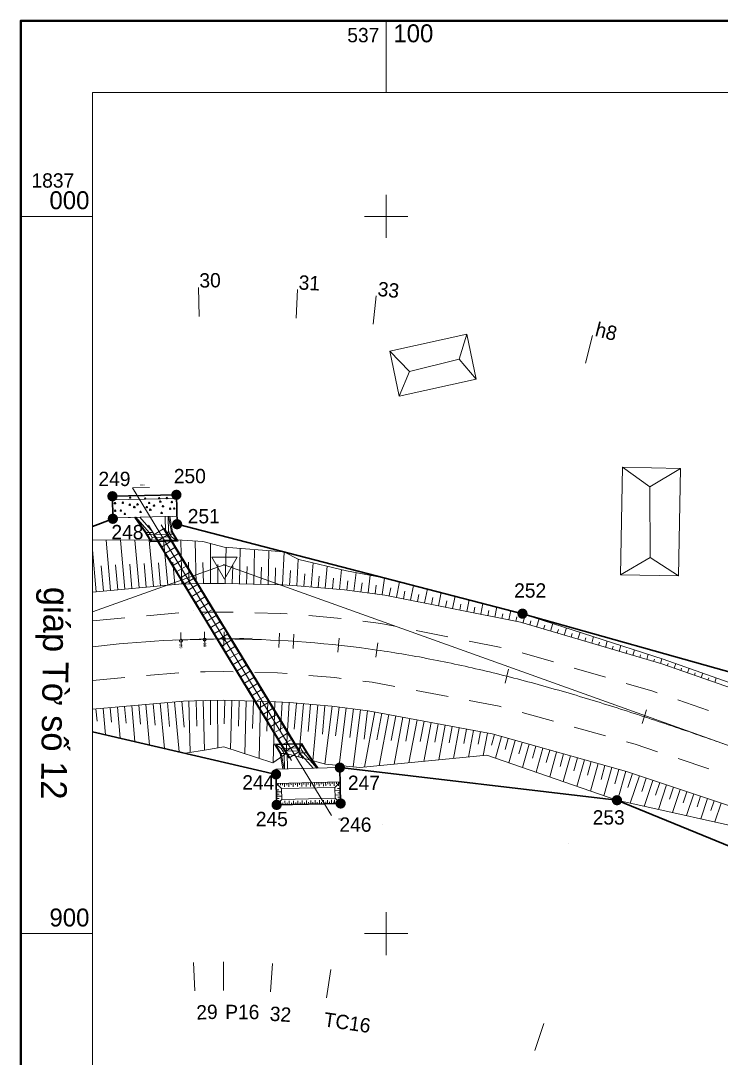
# Model space of a CAD drawing. Header units: metres. Extents: x 537049 to 537446, y 1836751 to 1837027.
# Drawn here: x 537049.1 to 537146.7, y 1836882.6 to 1837027.3 of the extents above; entities that cross this region are included whole.
import ezdxf
from ezdxf.enums import TextEntityAlignment as Align

# ---------------------------------------------------------------- set-up
doc = ezdxf.new("R2010")
doc.units = ezdxf.units.M
doc.header["$MEASUREMENT"] = 0
doc.linetypes.add('DGN Style 2', pattern=[7.5575, 4.5345, -3.023])
doc.layers.get('0').update_dxf_attribs({"color": 1})
for name, color, linetype, lineweight in [('Level 2', 1, 'Continuous', 0), ('Level 3', 1, 'Continuous', 0), ('Level 4', 1, 'Continuous', 0), ('Level 42', 1, 'Continuous', 0), ('Level 44', 1, 'Continuous', 0), ('Level 5', 1, 'Continuous', 0), ('Level 62', 1, 'Continuous', 0), ('Level 63', 1, 'Continuous', 0), ('Level 8', 1, 'Continuous', 0), ('Level 9', 1, 'Continuous', 0)]:
    doc.layers.add(name, color=color, linetype=linetype, lineweight=lineweight)
doc.styles.add('Style-CHAR_FAST_FONT', font='CHAR_FAST_FONT.shx')
doc.styles.add('Style-ENGINEERING', font='ENGINEERING.shx')
doc.styles.add('Style-STANDARD', font='STANDARD.shx')

# ---------------------------------------------------------------- blocks, each defined once
blk = doc.blocks.new('A$C2B2')
at = {"color": 0, "linetype": 'ByBlock', "lineweight": 0, "flags": 128}
blk.add_lwpolyline([(0, 0), (0, 0), (0, 0), (0, 0), (0, 0), (0, 0), (0, 0), (0, 0)], close=True, dxfattribs=at)
blk = doc.blocks.new('A$C7D1')
at = {"color": 7, "linetype": 'Continuous', "lineweight": 0, "xscale": 400.0000000000001, "yscale": 400.0000000000001, "rotation": 98.18340100000023}
blk.add_blockref('A$C2B2', (0, 0.12), dxfattribs=at)
blk = doc.blocks.new('A$C7BE')
at = {"color": 0, "linetype": 'Continuous', "lineweight": 0, "rotation": 243.7030290000004}
blk.add_blockref('A$C7D1', (0.17, -0.43), dxfattribs=at)
blk = doc.blocks.new('BLOCK_')
at = {"color": 0, "linetype": 'ByBlock', "lineweight": 0}
blk.add_point((0, 0), dxfattribs=at)
blk = doc.blocks.new('KH_DIN')
at = {"color": 0, "linetype": 'Continuous', "lineweight": 0, "flags": 128}
blk.add_lwpolyline([(1.08, -1.83), (1.09, 1.71), (-1.99, -0.04)], close=True, dxfattribs=at)
blk.add_lwpolyline([(-0.05, 0, 1), (0.05, 0, 1)], format="xyb", close=True, dxfattribs=at)
at = {"color": 0, "linetype": 'Continuous', "lineweight": 0}
blk.add_blockref('BLOCK_', (0, 0), dxfattribs=at)
at = {"color": 0, "linetype": 'Continuous', "lineweight": 0, "style": 'Style-STANDARD', "flags": 1}
blk.add_attdef('xdata0', text='', height=1, rotation=270.0545, dxfattribs=at).set_placement((0, 0), align=Align.TOP_LEFT)
blk.add_attdef('xdata0', text='', height=1, rotation=270.0545, dxfattribs=at).set_placement((0, 0), align=Align.TOP_LEFT)
blk = doc.blocks.new('A$C21B')
at = {"color": 252, "linetype": 'Continuous', "lineweight": 0}
for p, q in [((3, 15.59), (0, 10.39)), ((0, 10.39), (3, 5.19)), ((9, 15.59), (3, 15.59)), ((3, 5.19), (9, 5.19)), ((12, 20.78), (9, 15.59)), ((12, 10.39), (9, 15.59)), ((12, 10.39), (9, 5.19)), ((9, 5.19), (12, 0)), ((18, 20.78), (12, 20.78)), ((12, 10.39), (18, 10.39)), ((12, 0), (18, 0)), ((21, 15.59), (18, 20.78)), ((18, 10.39), (21, 15.59)), ((21, 5.19), (18, 10.39)), ((18, 0), (21, 5.19))]:
    blk.add_line(p, q, dxfattribs=at)
blk = doc.blocks.new('DWGLDR')
at = {"layer": 'Level 42', "color": 7, "linetype": 'Continuous', "lineweight": 0, "flags": 128}
blk.add_lwpolyline([(-2132.75, -989.9), (-2132.75, -1230.73)], dxfattribs=at)
at = {"layer": 'Level 42', "color": 7, "linetype": 'Continuous', "lineweight": 0, "extrusion": (0, 0, -1)}
blk.add_solid([(2132.75, -989.9), (2136.92, -1039.9), (2128.58, -1039.9)], dxfattribs=at)
blk = doc.blocks.new('A$C002')
at = {"color": 0, "linetype": 'Continuous', "lineweight": 0}
for p, q in [((1829.83, 681.8), (1829.83, 1574.16)), ((1829.83, 1574.16), (2329.83, 1574.16)), ((2029.83, 1574.16), (2029.83, 681.8)), ((2104.83, 1499.16), (2029.83, 1574.16)), ((2029.83, 1462.12), (2055.78, 1462.12)), ((2030.63, 1551.85), (2082.53, 1551.85)), ((2030.63, 1521.85), (2056.58, 1521.85)), ((2030.63, 1491.85), (2082.53, 1491.85)), ((2104.83, 1499.16), (2104.83, 756.8)), ((2104.83, 1499.16), (2254.83, 1499.16)), ((2120.63, 1574.16), (2120.63, 1536.66)), ((2150.63, 1574.16), (2150.63, 1499.16)), ((2180.63, 1574.16), (2180.63, 1536.66)), ((2210.63, 1574.16), (2210.63, 1499.16)), ((2240.63, 1574.16), (2240.63, 1536.66)), ((2254.83, 1499.16), (2329.83, 1574.16)), ((2254.83, 1499.16), (2254.83, 756.8)), ((2329.83, 1448.23), (2277.94, 1448.23)), ((2330.63, 1551.85), (2278.74, 1551.85)), ((2330.63, 1491.85), (2278.74, 1491.85)), ((2329.83, 1478.23), (2303.88, 1478.23)), ((2330.63, 1521.85), (2304.69, 1521.85)), ((2329.83, 1574.16), (2329.83, 681.8)), ((-2132.75, -1230.73), (2496.39, 1441.91)), ((2029.83, 1432.12), (2081.73, 1432.12)), ((2029.83, 1402.12), (2055.78, 1402.12)), ((2029.83, 1372.12), (2081.73, 1372.12)), ((2029.83, 1368.8), (2055.78, 1368.8)), ((2029.83, 1338.8), (2081.73, 1338.8)), ((2029.83, 1308.8), (2055.78, 1308.8)), ((2329.83, 1393.25), (2277.94, 1393.25)), ((2329.83, 1338.8), (2277.94, 1338.8)), ((2329.83, 1418.23), (2303.88, 1418.23)), ((2329.83, 1368.8), (2303.88, 1368.8)), ((2329.83, 1308.8), (2303.88, 1308.8)), ((2496.39, 1441.91), (2434.35, 1406.09)), ((1829.83, 1273.7), (1613.58, 1128.25)), ((1829.83, 1258.12), (1613.58, 1112.67)), ((1829.83, 1253.12), (1613.58, 1071.67)), ((1829.83, 1200.29), (1613.58, 1018.84)), ((2029.83, 1278.8), (2081.73, 1278.8)), ((2029.83, 1248.8), (2055.78, 1248.8)), ((2029.83, 1218.8), (2081.73, 1218.8)), ((2029.83, 1188.8), (2055.78, 1188.8)), ((2029.83, 1158.8), (2081.73, 1158.8)), ((2329.83, 1278.8), (2277.94, 1278.8)), ((2329.83, 1218.8), (2277.94, 1218.8)), ((2329.83, 1158.8), (2277.94, 1158.8)), ((2329.83, 1248.8), (2303.88, 1248.8)), ((2329.83, 1188.8), (2303.88, 1188.8)), ((1482.58, 1052.61), (1613.58, 1128.25)), ((1482.58, 669.83), (1482.58, 1052.61)), ((1492.58, 1043.23), (1613.58, 1113.1)), ((1492.58, 691.74), (1492.58, 1043.23)), ((1492.58, 1043.23), (1543.83, 1031.4)), ((1689.17, 1062.48), (1571.68, 994.64)), ((1583.83, 1054.49), (1613.58, 1071.67)), ((1583.83, 1001.66), (1613.58, 1018.84)), ((1613.58, 1071.67), (1613.58, 1112.67)), ((1613.58, 1018.84), (1613.58, 1071.67)), ((2029.83, 1128.8), (2055.78, 1128.8)), ((2029.83, 1098.8), (2081.73, 1098.8)), ((2029.83, 1068.8), (2055.78, 1068.8)), ((2029.83, 1038.8), (2081.73, 1038.8)), ((2329.83, 1098.8), (2277.94, 1098.8)), ((2329.83, 1038.8), (2277.94, 1038.8)), ((2329.83, 1128.8), (2303.88, 1128.8)), ((2329.83, 1068.8), (2303.88, 1068.8)), ((1716.2, 904.85), (1598.71, 837.02)), ((2029.83, 1008.8), (2055.78, 1008.8)), ((2029.83, 978.8), (2081.73, 978.8)), ((2029.83, 948.8), (2055.78, 948.8)), ((2029.83, 918.8), (2081.73, 918.8)), ((2029.83, 888.8), (2055.78, 888.8)), ((2329.83, 978.8), (2277.94, 978.8)), ((2329.83, 918.8), (2277.94, 918.8)), ((2329.83, 1008.8), (2303.88, 1008.8)), ((2329.83, 948.8), (2303.88, 948.8)), ((2329.83, 888.8), (2303.88, 888.8)), ((1482.58, 669.83), (1613.58, 745.47)), ((1543.83, 762.33), (1492.58, 691.74)), ((1492.58, 691.74), (1613.58, 761.61)), ((1613.58, 845.61), (1583.83, 828.43)), ((1583.83, 785.43), (1613.58, 802.61)), ((1829.83, 845.61), (1613.58, 845.61)), ((1613.58, 802.61), (1613.58, 845.61)), ((1613.58, 761.61), (1613.58, 802.61)), ((1829.83, 802.61), (1613.58, 802.61)), ((1613.58, 761.61), (1829.83, 797.61)), ((1613.58, 745.47), (1829.83, 781.47)), ((2029.83, 858.8), (2081.73, 858.8)), ((2029.83, 828.8), (2055.78, 828.8)), ((2029.83, 798.8), (2081.73, 798.8)), ((2029.83, 768.8), (2055.78, 768.8)), ((2104.83, 756.8), (2029.83, 681.8)), ((2029.83, 741.8), (2055.78, 741.8)), ((2104.83, 756.8), (2254.83, 756.8)), ((2149.83, 681.8), (2149.83, 756.8)), ((2209.83, 681.8), (2209.83, 756.8)), ((2254.83, 756.8), (2329.83, 681.8)), ((2329.83, 858.8), (2277.94, 858.8)), ((2329.83, 798.8), (2277.94, 798.8)), ((2329.83, 738.8), (2277.94, 738.8)), ((2329.83, 828.8), (2303.88, 828.8)), ((2329.83, 768.8), (2303.88, 768.8)), ((2329.83, 741.8), (2303.88, 741.8)), ((1829.83, 681.8), (2329.83, 681.8)), ((2029.83, 708.8), (2055.78, 708.8)), ((2119.83, 681.8), (2119.83, 719.3)), ((2179.83, 681.8), (2179.83, 719.3)), ((2239.83, 681.8), (2239.83, 719.3)), ((2329.83, 708.8), (2303.88, 708.8)), ((0, 392.93), (0, -679.48)), ((-1723.32, -619.02), (-2023.32, -619.02)), ((-2023.32, -619.02), (-2023.32, -1511.53)), ((-1973.32, -619.02), (-1973.32, -1511.53)), ((-1723.32, -619.02), (-1723.32, -1463.33)), ((-1723.32, -683.02), (-1723.32, -619.02)), ((-1507.32, -683.02), (-1723.32, -719.02)), ((-1507.32, -699.02), (-1723.32, -735.02)), ((-1376.33, -607.39), (-1507.57, -683.16)), ((-1386.31, -629.15), (-1507.32, -699.02)), ((-1507.32, -699.02), (-1507.32, -740.02)), ((-1477.57, -722.84), (-1507.32, -740.02)), ((-1477.57, -681.84), (-1477.57, -722.84)), ((-1437.57, -699.74), (-1386.31, -629.15)), ((-1386.31, -629.15), (-1386.31, -980.22)), ((-1376.33, -607.39), (-1376.33, -990.46)), ((-1723.32, -740.02), (-1723.32, -735.02)), ((-1723.32, -740.02), (-1507.32, -740.02)), ((-1723.32, -783.02), (-1507.32, -783.02)), ((-1609.94, -842.26), (-1492.44, -774.43)), ((-1507.32, -740.02), (-1507.32, -783.02)), ((-1507.32, -783.02), (-1477.57, -765.84)), ((-1723.32, -1137.5), (-1507.32, -956.25)), ((-1723.32, -1190.33), (-1507.32, -1009.08)), ((-1609.94, -1015.49), (-1492.44, -947.66)), ((-1477.57, -939.07), (-1507.32, -956.25)), ((-1507.32, -956.25), (-1507.32, -1009.08)), ((-1386.31, -980.22), (-1507.32, -1050.08)), ((-1376.33, -990.46), (-1507.32, -1066.08)), ((-1477.57, -991.91), (-1507.32, -1009.08)), ((-1507.32, -1009.08), (-1507.32, -1050.08)), ((-1477.57, -939.07), (-1470.57, -951.2)), ((-1477.57, -991.91), (-1477.57, -1032.91)), ((-1386.31, -980.22), (-1437.57, -968.81)), ((-1723.32, -1195.33), (-1507.32, -1050.08)), ((-1723.32, -1211.33), (-1507.32, -1066.08)), ((-2132.75, -1230.73), (-2075.8, -1197.84)), ((-1723.32, -1190.33), (-1723.32, -1195.33)), ((-1723.32, -1263.33), (-1723.32, -1511.53)), ((-1723.32, -1511.53), (-2023.32, -1511.53))]:
    blk.add_line(p, q, dxfattribs=at)
at = {"color": 0, "linetype": 'Continuous', "lineweight": 0, "flags": 128}
for points in [[(-1552.58, -809.15), (-1559.57, -797.04), (1589.3, 1020.96), (1596.29, 1008.85)], [(1583.83, 785.43), (1543.83, 762.33), (1543.83, 1031.4), (1583.83, 1054.49), (1583.83, 785.43)], [(-1470.57, -951.2), (1678.3, 866.8), (1671.31, 878.92)], [(1408.9, 727.43), (1496.37, 777.93), (1421.35, 907.85), (1333.88, 857.35), (1408.9, 727.43)], [(1496.37, 777.93), (1583.83, 828.43), (1508.82, 958.35), (1421.35, 907.85), (1496.37, 777.93)], [(1583.83, 828.43), (1671.3, 878.93), (1596.29, 1008.85), (1508.82, 958.35), (1583.83, 828.43)], [(1146.49, 575.93), (1233.96, 626.43), (1158.95, 756.35), (1071.48, 705.85), (1146.49, 575.93)], [(1233.96, 626.43), (1321.43, 676.93), (1246.42, 806.85), (1158.95, 756.35), (1233.96, 626.43)], [(1321.43, 676.93), (1408.9, 727.43), (1333.88, 857.35), (1246.42, 806.85), (1321.43, 676.93)], [(884.09, 424.43), (971.55, 474.93), (896.54, 604.85), (809.07, 554.35), (884.09, 424.43)], [(971.55, 474.93), (1059.02, 525.43), (984.01, 655.35), (896.54, 604.85), (971.55, 474.93)], [(1059.02, 525.43), (1146.49, 575.93), (1071.48, 705.85), (984.01, 655.35), (1059.02, 525.43)], [(621.68, 272.93), (709.15, 323.43), (634.14, 453.35), (546.67, 402.85), (621.68, 272.93)], [(709.15, 323.43), (796.62, 373.93), (721.6, 503.85), (634.14, 453.35), (709.15, 323.43)], [(796.62, 373.93), (884.09, 424.43), (809.07, 554.35), (721.6, 503.85), (796.62, 373.93)], [(359.27, 121.43), (446.74, 171.93), (371.73, 301.85), (284.26, 251.35), (359.27, 121.43)], [(446.74, 171.93), (534.21, 222.43), (459.2, 352.35), (371.73, 301.85), (446.74, 171.93)], [(534.21, 222.43), (621.68, 272.93), (546.67, 402.85), (459.2, 352.35), (534.21, 222.43)], [(96.87, -30.07), (184.34, 20.43), (109.32, 150.35), (21.86, 99.85), (96.87, -30.07)], [(184.34, 20.43), (271.81, 70.93), (196.79, 200.85), (109.32, 150.35), (184.34, 20.43)], [(271.81, 70.93), (359.27, 121.43), (284.26, 251.35), (196.79, 200.85), (271.81, 70.93)], [(-78.07, -131.07), (9.4, -80.57), (-65.61, 49.35), (-153.08, -1.15), (-78.07, -131.07)], [(9.4, -80.57), (96.87, -30.07), (21.86, 99.85), (-65.61, 49.35), (9.4, -80.57)], [(-340.47, -282.57), (-253.01, -232.07), (-328.02, -102.15), (-415.49, -152.65), (-340.47, -282.57)], [(-253.01, -232.07), (-165.54, -181.57), (-240.55, -51.65), (-328.02, -102.15), (-253.01, -232.07)], [(-165.54, -181.57), (-78.07, -131.07), (-153.08, -1.15), (-240.55, -51.65), (-165.54, -181.57)], [(-602.88, -434.07), (-515.41, -383.57), (-590.42, -253.65), (-677.89, -304.15), (-602.88, -434.07)], [(-515.41, -383.57), (-427.94, -333.07), (-502.96, -203.15), (-590.42, -253.65), (-515.41, -383.57)], [(-427.94, -333.07), (-340.47, -282.57), (-415.49, -152.65), (-502.96, -203.15), (-427.94, -333.07)], [(-865.29, -585.57), (-777.82, -535.07), (-852.83, -405.15), (-940.3, -455.65), (-865.29, -585.57)], [(-777.82, -535.07), (-690.35, -484.57), (-765.36, -354.65), (-852.83, -405.15), (-777.82, -535.07)], [(-690.35, -484.57), (-602.88, -434.07), (-677.89, -304.15), (-765.36, -354.65), (-690.35, -484.57)], [(-1127.69, -737.07), (-1040.22, -686.57), (-1115.24, -556.65), (-1202.7, -607.15), (-1127.69, -737.07)], [(-1040.22, -686.57), (-952.75, -636.07), (-1027.77, -506.15), (-1115.24, -556.65), (-1040.22, -686.57)], [(-952.75, -636.07), (-865.29, -585.57), (-940.3, -455.65), (-1027.77, -506.15), (-952.75, -636.07)], [(-1477.57, -722.84), (-1437.57, -699.74), (-1437.57, -968.81), (-1477.57, -991.91), (-1477.57, -722.84)], [(-1390.1, -888.57), (-1302.63, -838.07), (-1377.64, -708.15), (-1465.11, -758.65), (-1390.1, -888.57)], [(-1302.63, -838.07), (-1215.16, -787.57), (-1290.17, -657.65), (-1377.64, -708.15), (-1302.63, -838.07)], [(-1215.16, -787.57), (-1127.69, -737.07), (-1202.7, -607.15), (-1290.17, -657.65), (-1215.16, -787.57)], [(-1477.57, -939.07), (-1390.1, -888.57), (-1465.11, -758.65), (-1552.58, -809.15), (-1477.57, -939.07)]]:
    blk.add_lwpolyline(points, dxfattribs=at)
at = {"color": 0, "linetype": 'Continuous', "lineweight": 0}
for centre, radius in [((0, 0), 20.96), ((0, 0.33), 10.48), ((2.44, -269.98), 20.96), ((12.01, -599.83), 20.96)]:
    blk.add_circle(centre, radius, dxfattribs=at)
for name, p in [('A$C21B', (-1934.62, -696.01)), ('A$C21B', (-1844.54, -664.07)), ('A$C21B', (-1841.64, -720.95)), ('A$C21B', (-1992.82, -762.3)), ('A$C21B', (-1992.82, -871.28)), ('A$C21B', (-1945.57, -855.93)), ('A$C21B', (-1879.72, -819.75)), ('A$C21B', (-1787.54, -840.59)), ('DWGLDR', (0, 0)), ('DWGLDR', (0, 0)), ('A$C21B', (-1929.78, -1011.69)), ('A$C21B', (-1892.33, -943.81)), ('A$C21B', (-1835.81, -997.13)), ('A$C21B', (-1992.82, -1064.85)), ('A$C21B', (-1912.78, -1172.9)), ('A$C21B', (-1871.87, -1046.67)), ('A$C21B', (-1807.61, -1133.58)), ('A$C21B', (-2010.14, -1275.04)), ('A$C21B', (-1911.8, -1282.82)), ('A$C21B', (-1878.04, -1219.59)), ('A$C21B', (-1940.04, -1378.14)), ('A$C21B', (-1831.97, -1408.29)), ('A$C21B', (-1784.26, -1354.79)), ('A$C21B', (-2010.14, -1489.03)), ('A$C21B', (-1936.15, -1487.21)), ('A$C21B', (-1831.97, -1487.24))]:
    blk.add_blockref(name, p, dxfattribs=at)
at = {"color": 0, "linetype": 'Continuous', "lineweight": 0, "style": 'Style-ENGINEERING'}
for p in [(2554.72, 1568.6), (-2160.36, -1089.43)]:
    blk.add_text('i', height=64.8, dxfattribs=at).set_placement(p, align=Align.MIDDLE_RIGHT)
for s, p in [('30', (76.74, -289.99)), ('29', (87.95, -623.61))]:
    blk.add_text(s, height=40, dxfattribs=at).set_placement(p, align=Align.CENTER)

msp = doc.modelspace()

# ---------------------------------------------------------------- hatches: boundary and pattern name
at = {"layer": 'Level 4', "linetype": 'Continuous', "lineweight": 0}
h = msp.add_hatch(color=7, dxfattribs=at)
edge = h.paths.add_edge_path()
edge.add_arc((537061.83, 1836960.98), 0.718679, 360, 720)
h = msp.add_hatch(color=7, dxfattribs=at)
edge = h.paths.add_edge_path()
edge.add_arc((537070.75, 1836961.18), 0.718679, 360, 720)
h = msp.add_hatch(color=7, dxfattribs=at)
edge = h.paths.add_edge_path()
edge.add_arc((537061.89, 1836957.84), 0.718679, 360, 720)
h = msp.add_hatch(color=7, dxfattribs=at)
edge = h.paths.add_edge_path()
edge.add_arc((537070.85, 1836957.08), 0.718679, 360, 720)
h = msp.add_hatch(color=7, dxfattribs=at)
edge = h.paths.add_edge_path()
edge.add_arc((537119.01, 1836944.61), 0.718679, 360, 720)
h = msp.add_hatch(color=7, dxfattribs=at)
edge = h.paths.add_edge_path()
edge.add_arc((537093.54, 1836923.15), 0.718679, 360, 720)
h = msp.add_hatch(color=7, dxfattribs=at)
edge = h.paths.add_edge_path()
edge.add_arc((537084.64, 1836922.21), 0.718679, 360, 720)
h = msp.add_hatch(color=7, dxfattribs=at)
edge = h.paths.add_edge_path()
edge.add_arc((537132.18, 1836918.6), 0.718679, 360, 720)
h = msp.add_hatch(color=7, dxfattribs=at)
edge = h.paths.add_edge_path()
edge.add_arc((537084.73, 1836917.95), 0.718679, 360, 720)
h = msp.add_hatch(color=7, dxfattribs=at)
edge = h.paths.add_edge_path()
edge.add_arc((537093.65, 1836918.15), 0.718679, 360, 720)

# ---------------------------------------------------------------- linework, layer by layer
at = {"layer": 'Level 2', "color": 7, "linetype": 'Continuous', "lineweight": 0}
for p, q in [((537073.92, 1836986.06), (537073.85, 1836990.06)), ((537087.43, 1836985.82), (537087.64, 1836989.81)), ((537098.19, 1836984.96), (537098.62, 1836988.93)), ((537127.81, 1836979.53), (537128.79, 1836983.41)), ((537061.57, 1836947.85), (537060.94, 1836954.85)), ((537063.57, 1836948.03), (537062.95, 1836954.86)), ((537065.56, 1836948.21), (537064.95, 1836954.87)), ((537067.55, 1836948.39), (537066.96, 1836954.88)), ((537069.54, 1836948.57), (537068.97, 1836954.89)), ((537071.53, 1836948.73), (537071.36, 1836954.86)), ((537073.53, 1836948.78), (537073.37, 1836954.74)), ((537075.53, 1836948.82), (537075.49, 1836954.4)), ((537059.58, 1836947.67), (537059.05, 1836953.52)), ((537077.53, 1836948.83), (537077.67, 1836953.88)), ((537079.53, 1836948.78), (537079.66, 1836953.72)), ((537081.53, 1836948.72), (537081.66, 1836953.56)), ((537083.53, 1836948.67), (537083.66, 1836953.4)), ((537085.53, 1836948.62), (537085.8, 1836953.2)), ((537060.58, 1836947.76), (537060.26, 1836951.3)), ((537062.57, 1836947.94), (537062.26, 1836951.4)), ((537064.56, 1836948.12), (537064.26, 1836951.49)), ((537066.55, 1836948.3), (537066.26, 1836951.59)), ((537068.55, 1836948.48), (537068.25, 1836951.68)), ((537070.54, 1836948.67), (537070.25, 1836951.78)), ((537072.53, 1836948.76), (537072.45, 1836951.78)), ((537074.53, 1836948.81), (537074.45, 1836951.75)), ((537076.53, 1836948.83), (537076.51, 1836951.48)), ((537078.53, 1836948.8), (537078.6, 1836951.3)), ((537080.53, 1836948.75), (537080.6, 1836951.19)), ((537082.53, 1836948.7), (537082.6, 1836951.09)), ((537087.53, 1836948.5), (537087.75, 1836952.22)), ((537089.52, 1836948.33), (537089.81, 1836951.7)), ((537091.51, 1836948.15), (537091.78, 1836951.24)), ((537084.53, 1836948.64), (537084.59, 1836950.98)), ((537086.53, 1836948.56), (537086.65, 1836950.63)), ((537088.52, 1836948.41), (537088.68, 1836950.18)), ((537090.52, 1836948.24), (537090.66, 1836949.86)), ((537093.5, 1836947.98), (537093.75, 1836950.77)), ((537095.49, 1836947.76), (537095.82, 1836950.34)), ((537097.48, 1836947.51), (537097.79, 1836949.96)), ((537092.51, 1836948.07), (537092.64, 1836949.54)), ((537094.5, 1836947.88), (537094.67, 1836949.21)), ((537096.48, 1836947.63), (537096.64, 1836948.89)), ((537098.47, 1836947.38), (537098.62, 1836948.57)), ((537099.46, 1836947.26), (537099.75, 1836949.57)), ((537100.44, 1836947.09), (537100.67, 1836948.19)), ((537101.42, 1836946.89), (537101.86, 1836949.05)), ((537103.39, 1836946.49), (537103.8, 1836948.55)), ((537102.41, 1836946.69), (537102.62, 1836947.75)), ((537104.37, 1836946.3), (537104.57, 1836947.3)), ((537105.35, 1836946.1), (537105.74, 1836948.05)), ((537106.33, 1836945.9), (537106.52, 1836946.85)), ((537107.31, 1836945.7), (537107.68, 1836947.55)), ((537109.27, 1836945.31), (537109.62, 1836947.04)), ((537108.29, 1836945.51), (537108.47, 1836946.4)), ((537110.25, 1836945.11), (537110.42, 1836945.95)), ((537111.23, 1836944.91), (537111.56, 1836946.54)), ((537112.21, 1836944.72), (537112.37, 1836945.5)), ((537113.19, 1836944.52), (537113.49, 1836946.04)), ((537115.15, 1836944.12), (537115.43, 1836945.54)), ((537114.17, 1836944.32), (537114.32, 1836945.05)), ((537116.13, 1836943.93), (537116.27, 1836944.61)), ((537117.11, 1836943.73), (537117.37, 1836945.03)), ((537118.09, 1836943.53), (537118.22, 1836944.16)), ((537119.06, 1836943.3), (537119.41, 1836944.48)), ((537120.98, 1836942.74), (537121.31, 1836943.87)), ((537120.02, 1836943.02), (537120.19, 1836943.6)), ((537121.94, 1836942.46), (537122.1, 1836943.01)), ((537122.9, 1836942.17), (537123.22, 1836943.25)), ((537123.86, 1836941.89), (537124.01, 1836942.42)), ((537124.82, 1836941.61), (537125.12, 1836942.64)), ((537071.35, 1836941.97), (537071.42, 1836939.97)), ((537074.67, 1836942.06), (537074.7, 1836940.06)), ((537077.39, 1836942.08), (537077.38, 1836940.08)), ((537085.13, 1836941.88), (537085.03, 1836939.88)), ((537087.14, 1836941.76), (537087.01, 1836939.76)), ((537093.46, 1836941.21), (537093.25, 1836939.22)), ((537125.78, 1836941.33), (537125.93, 1836941.83)), ((537126.74, 1836941.04), (537127.03, 1836942.02)), ((537127.7, 1836940.76), (537127.84, 1836941.24)), ((537128.66, 1836940.48), (537128.93, 1836941.41)), ((537098.85, 1836940.53), (537098.57, 1836938.55)), ((537129.61, 1836940.2), (537129.75, 1836940.65)), ((537130.57, 1836939.91), (537130.83, 1836940.79)), ((537131.53, 1836939.63), (537131.66, 1836940.06)), ((537132.49, 1836939.35), (537132.74, 1836940.18)), ((537133.45, 1836939.07), (537133.57, 1836939.47)), ((537134.41, 1836938.78), (537134.64, 1836939.56)), ((537135.37, 1836938.5), (537135.48, 1836938.88)), ((537136.33, 1836938.22), (537136.55, 1836938.95)), ((537137.29, 1836937.93), (537137.39, 1836938.29)), ((537138.25, 1836937.65), (537138.45, 1836938.33)), ((537117.06, 1836936.86), (537116.57, 1836934.92)), ((537139.2, 1836937.33), (537139.31, 1836937.66)), ((537140.14, 1836937), (537140.37, 1836937.66)), ((537141.08, 1836936.67), (537141.2, 1836937)), ((537142.03, 1836936.35), (537142.25, 1836936.99)), ((537142.97, 1836936.02), (537143.08, 1836936.34)), ((537143.92, 1836935.69), (537144.14, 1836936.33)), ((537144.86, 1836935.36), (537144.97, 1836935.68)), ((537145.81, 1836935.03), (537146.03, 1836935.66)), ((537069.5, 1836932.23), (537069.8, 1836928.9)), ((537070.49, 1836932.32), (537071.13, 1836925.34)), ((537071.49, 1836932.41), (537071.82, 1836928.78)), ((537072.49, 1836932.45), (537072.69, 1836925.25)), ((537073.49, 1836932.48), (537073.59, 1836928.94)), ((537074.49, 1836932.5), (537074.68, 1836925.57)), ((537075.49, 1836932.52), (537075.52, 1836929.12)), ((537076.49, 1836932.53), (537076.54, 1836925.88)), ((537077.49, 1836932.53), (537077.4, 1836929.27)), ((537078.49, 1836932.51), (537078.31, 1836925.72)), ((537079.49, 1836932.48), (537079.39, 1836928.94)), ((537080.49, 1836932.45), (537080.29, 1836925.08)), ((537081.49, 1836932.43), (537081.38, 1836928.6)), ((537082.49, 1836932.4), (537082.27, 1836924.45)), ((537083.49, 1836932.37), (537083.38, 1836928.25)), ((537084.49, 1836932.35), (537084.26, 1836923.88)), ((537085.48, 1836932.29), (537085.25, 1836928.35)), ((537086.48, 1836932.23), (537086.06, 1836925.13)), ((537059.54, 1836931.32), (537059.69, 1836929.64)), ((537060.53, 1836931.41), (537060.87, 1836927.72)), ((537061.53, 1836931.5), (537061.71, 1836929.49)), ((537062.53, 1836931.59), (537062.92, 1836927.24)), ((537063.52, 1836931.68), (537063.73, 1836929.34)), ((537064.52, 1836931.77), (537064.97, 1836926.77)), ((537065.51, 1836931.86), (537065.76, 1836929.2)), ((537066.51, 1836931.95), (537067.02, 1836926.29)), ((537067.51, 1836932.05), (537067.78, 1836929.05)), ((537068.5, 1836932.14), (537069.07, 1836925.82)), ((537087.48, 1836932.15), (537087.16, 1836928.53)), ((537088.47, 1836932.06), (537087.83, 1836924.64)), ((537089.47, 1836931.97), (537089.14, 1836928.17)), ((537090.47, 1836931.89), (537089.79, 1836924.1)), ((537091.46, 1836931.8), (537091.12, 1836927.81)), ((537092.46, 1836931.71), (537091.44, 1836923.64)), ((537093.45, 1836931.59), (537092.94, 1836927.56)), ((537094.44, 1836931.46), (537093.43, 1836923.43)), ((537095.44, 1836931.34), (537094.93, 1836927.33)), ((537096.43, 1836931.21), (537095.42, 1836923.24)), ((537097.42, 1836931.09), (537096.92, 1836927.12)), ((537098.4, 1836930.91), (537096.96, 1836923.21)), ((537136.31, 1836931.19), (537135.69, 1836929.29)), ((537099.39, 1836930.72), (537098.69, 1836927.02)), ((537100.37, 1836930.54), (537099.03, 1836923.41)), ((537101.35, 1836930.36), (537100.71, 1836926.93)), ((537102.34, 1836930.17), (537101.11, 1836923.61)), ((537103.32, 1836929.99), (537102.73, 1836926.85)), ((537104.3, 1836929.8), (537103.18, 1836923.81)), ((537105.28, 1836929.62), (537104.75, 1836926.77)), ((537106.27, 1836929.44), (537105.25, 1836924.02)), ((537107.25, 1836929.25), (537106.77, 1836926.68)), ((537108.23, 1836929.07), (537107.33, 1836924.22)), ((537109.22, 1836928.88), (537108.79, 1836926.6)), ((537110.2, 1836928.7), (537109.4, 1836924.42)), ((537111.18, 1836928.52), (537110.81, 1836926.52)), ((537112.16, 1836928.33), (537111.47, 1836924.62)), ((537113.15, 1836928.15), (537112.83, 1836926.44)), ((537114.13, 1836927.96), (537113.54, 1836924.83)), ((537115.11, 1836927.75), (537114.69, 1836926.27)), ((537116.07, 1836927.48), (537115.23, 1836924.47)), ((537117.03, 1836927.21), (537116.6, 1836925.68)), ((537118, 1836926.94), (537117.12, 1836923.81)), ((537118.96, 1836926.67), (537118.51, 1836925.08)), ((537119.92, 1836926.4), (537119.01, 1836923.16)), ((537120.88, 1836926.13), (537120.42, 1836924.48)), ((537121.85, 1836925.86), (537120.91, 1836922.5)), ((537122.81, 1836925.59), (537122.33, 1836923.88)), ((537123.77, 1836925.32), (537122.8, 1836921.85)), ((537124.74, 1836925.05), (537124.24, 1836923.29)), ((537125.7, 1836924.79), (537124.69, 1836921.19)), ((537126.66, 1836924.52), (537126.15, 1836922.69)), ((537127.63, 1836924.25), (537126.59, 1836920.53)), ((537128.59, 1836923.98), (537128.06, 1836922.09)), ((537129.55, 1836923.71), (537128.48, 1836919.88)), ((537130.51, 1836923.44), (537129.97, 1836921.49)), ((537131.48, 1836923.17), (537130.37, 1836919.22)), ((537132.44, 1836922.9), (537131.88, 1836920.9)), ((537133.4, 1836922.63), (537132.27, 1836918.58)), ((537134.35, 1836922.32), (537133.7, 1836920.36)), ((537135.3, 1836922), (537134.03, 1836918.19)), ((537136.25, 1836921.68), (537135.63, 1836919.83)), ((537137.2, 1836921.37), (537135.99, 1836917.75)), ((537138.15, 1836921.05), (537137.56, 1836919.29)), ((537139.1, 1836920.74), (537137.96, 1836917.32)), ((537140.05, 1836920.42), (537139.49, 1836918.76)), ((537140.99, 1836920.1), (537139.92, 1836916.88)), ((537141.94, 1836919.79), (537141.42, 1836918.23)), ((537142.89, 1836919.47), (537141.88, 1836916.45)), ((537143.84, 1836919.16), (537143.35, 1836917.69)), ((537144.79, 1836918.84), (537143.85, 1836916.01)), ((537145.74, 1836918.52), (537145.28, 1836917.16)), ((537146.69, 1836918.21), (537145.81, 1836915.57)), ((537099.46, 1836915.18), (537099.46, 1836915.17)), ((537077.34, 1836896.08), (537077.34, 1836892.08)), ((537073.14, 1836896), (537073.3, 1836892.01)), ((537084.13, 1836895.86), (537083.87, 1836891.87)), ((537092.27, 1836895), (537091.7, 1836891.05)), ((537121.96, 1836887.49), (537120.71, 1836883.69))]:
    msp.add_line(p, q, dxfattribs=at)
at = {"layer": 'Level 2', "color": 7, "linetype": 'Continuous', "lineweight": 0, "flags": 128}
for points in [[(537059.05, 1836954.84), (537070.84, 1836954.9), (537074.45, 1836954.68), (537077.4, 1836953.9), (537085.73, 1836953.23), (537087.83, 1836952.17), (537094.47, 1836950.6), (537100.15, 1836949.5), (537119.01, 1836944.61), (537138.64, 1836938.27), (537159.13, 1836931.03), (537173.61, 1836928.51), (537187.85, 1836925.2), (537194.36, 1836922.71), (537209.71, 1836920.86), (537216.44, 1836919.97), (537220.55, 1836920.62), (537231.73, 1836916.04), (537243.7, 1836913.86), (537250.54, 1836910.25)], [(537250.03, 1836904.59), (537242.47, 1836905.47), (537229.82, 1836907.66), (537217.65, 1836910.64), (537213.91, 1836911.7), (537207.36, 1836913.67), (537192.84, 1836918.43), (537186.24, 1836920.69), (537172.57, 1836925.58), (537158.93, 1836930.46), (537138.42, 1836937.6), (537118.71, 1836943.41), (537099.82, 1836947.21), (537094.19, 1836947.92), (537087.59, 1836948.5), (537085.49, 1836948.62), (537077.39, 1836948.83), (537074.55, 1836948.81), (537071.08, 1836948.71), (537059.05, 1836947.62)], [(537059.05, 1836931.28), (537071.72, 1836932.43), (537074.83, 1836932.51), (537077.38, 1836932.53), (537084.63, 1836932.34), (537086.52, 1836932.23), (537092.43, 1836931.72), (537097.49, 1836931.08), (537114.79, 1836927.84), (537133.49, 1836922.6), (537153.71, 1836915.87), (537167.34, 1836910.99), (537181.01, 1836906.1), (537187.63, 1836903.74), (537202.45, 1836898.65), (537209.27, 1836896.5), (537213.21, 1836895.33), (537226.22, 1836891.95), (537240.11, 1836889.35), (537248.56, 1836888.35), (537248.57, 1836888.35)], [(537059.05, 1836928.15), (537072, 1836925.14), (537074.95, 1836925.61), (537077.37, 1836926.03), (537084.19, 1836923.83), (537086.05, 1836925.13), (537091.56, 1836923.61), (537096.34, 1836923.15), (537114.04, 1836924.88), (537132.18, 1836918.6), (537153.03, 1836913.97), (537165.22, 1836905.05), (537177.9, 1836897.38), (537185.42, 1836897.52), (537200.75, 1836893.45), (537207.94, 1836892.13), (537211.92, 1836890.89), (537225.71, 1836889.71), (537239.87, 1836887.66), (537248.5, 1836887.59)]]:
    msp.add_lwpolyline(points, dxfattribs=at)
at = {"layer": 'Level 3', "color": 7, "linetype": 'Continuous', "lineweight": 0}
for p in [(537059.05, 1836944.87), (537156.33, 1836923.16)]:
    msp.add_line(p, (537077.4, 1836951.4), dxfattribs=at)
at = {"layer": 'Level 3', "color": 7, "linetype": 'Continuous', "lineweight": 0, "flags": 128}
msp.add_lwpolyline([(537098.72, 1836939.54), (537099.21, 1836939.47), (537099.71, 1836939.39), (537100.2, 1836939.32), (537100.69, 1836939.24), (537101.19, 1836939.16), (537101.68, 1836939.08), (537102.17, 1836939), (537102.67, 1836938.92), (537103.16, 1836938.83), (537103.65, 1836938.74), (537104.14, 1836938.66), (537104.64, 1836938.57), (537105.13, 1836938.48), (537105.62, 1836938.38), (537106.11, 1836938.29), (537106.6, 1836938.19), (537107.09, 1836938.1), (537107.58, 1836938), (537108.07, 1836937.9), (537108.56, 1836937.8), (537109.05, 1836937.7), (537109.54, 1836937.59), (537110.03, 1836937.49), (537110.52, 1836937.38), (537111.01, 1836937.27), (537111.49, 1836937.16), (537111.98, 1836937.05), (537112.47, 1836936.94), (537112.96, 1836936.83), (537113.44, 1836936.72), (537113.93, 1836936.6), (537114.42, 1836936.48), (537114.9, 1836936.37), (537115.39, 1836936.25), (537115.87, 1836936.13), (537116.36, 1836936.01), (537116.84, 1836935.89), (537117.33, 1836935.76), (537117.81, 1836935.64), (537118.3, 1836935.51), (537118.78, 1836935.39), (537119.26, 1836935.26), (537119.75, 1836935.13), (537120.23, 1836935), (537120.71, 1836934.87), (537121.19, 1836934.74), (537121.68, 1836934.6), (537122.16, 1836934.47), (537122.64, 1836934.34), (537123.12, 1836934.2), (537123.6, 1836934.06), (537124.08, 1836933.93), (537124.56, 1836933.79), (537125.04, 1836933.65), (537125.52, 1836933.51), (537126, 1836933.37), (537126.48, 1836933.23), (537126.96, 1836933.08), (537127.44, 1836932.94), (537127.92, 1836932.8), (537128.4, 1836932.65), (537128.88, 1836932.5), (537129.35, 1836932.36), (537129.83, 1836932.21), (537130.31, 1836932.06), (537130.79, 1836931.91), (537131.26, 1836931.76), (537131.74, 1836931.61), (537132.22, 1836931.46), (537132.69, 1836931.31), (537133.17, 1836931.16), (537133.65, 1836931.01), (537134.12, 1836930.85), (537134.6, 1836930.7), (537135.07, 1836930.54), (537135.55, 1836930.39), (537136.02, 1836930.23), (537136.5, 1836930.07), (537136.97, 1836929.92), (537137.45, 1836929.76), (537137.92, 1836929.6), (537138.4, 1836929.44), (537138.87, 1836929.28), (537139.34, 1836929.12), (537139.82, 1836928.96), (537140.29, 1836928.8), (537140.76, 1836928.64), (537141.24, 1836928.48), (537141.71, 1836928.32), (537142.18, 1836928.16), (537142.66, 1836927.99), (537143.13, 1836927.83), (537143.6, 1836927.67), (537144.07, 1836927.5), (537144.55, 1836927.34), (537145.02, 1836927.17), (537145.49, 1836927.01), (537145.96, 1836926.84), (537146.43, 1836926.68), (537146.91, 1836926.51)], dxfattribs=at)
at = {"layer": 'Level 3', "color": 7, "linetype": 'Continuous', "lineweight": 0, "extrusion": (0, 0, -1)}
msp.add_arc((-537077.244938, 1836791.084661), 150.000285, 83.03290278, 98.22969444, dxfattribs=at)
at = {"layer": 'Level 44', "color": 7, "linetype": 'Continuous', "lineweight": 0}
for p, q in [((537100.5, 1836981.19), (537111.24, 1836983.57)), ((537111.24, 1836983.57), (537112.56, 1836977.31)), ((537100.5, 1836981.19), (537101.82, 1836974.93)), ((537110.16, 1836980.11), (537103.25, 1836978.35)), ((537101.82, 1836974.93), (537112.56, 1836977.31)), ((537132.94, 1836965.02), (537132.68, 1836950.02)), ((537141.03, 1836964.87), (537132.94, 1836965.02)), ((537141.03, 1836964.87), (537140.77, 1836949.88)), ((537136.77, 1836962.27), (537136.81, 1836952.45)), ((537140.77, 1836949.88), (537132.68, 1836950.02))]:
    msp.add_line(p, q, dxfattribs=at)
at = {"layer": 'Level 44', "color": 7, "linetype": 'Continuous', "lineweight": 0, "flags": 128}
for points in [[(537111.24, 1836983.57), (537110.16, 1836980.11), (537112.56, 1836977.31)], [(537100.5, 1836981.19), (537103.25, 1836978.35), (537101.82, 1836974.93)], [(537132.94, 1836965.02), (537136.77, 1836962.27), (537141.03, 1836964.87)], [(537132.68, 1836950.02), (537136.81, 1836952.45), (537140.77, 1836949.88)]]:
    msp.add_lwpolyline(points, dxfattribs=at)
at = {"layer": 'Level 5', "color": 1, "linetype": 'Continuous', "lineweight": 30}
for p, q in [((537061.89, 1836957.84), (537059.05, 1836956.77)), ((537070.85, 1836957.08), (537119.01, 1836944.61)), ((537084.64, 1836922.21), (537059.05, 1836928.15))]:
    msp.add_line(p, q, dxfattribs=at)
at = {"layer": 'Level 5', "color": 7, "linetype": 'Continuous', "lineweight": 30}
for p, q in [((537186.97, 1836925.41), (537119.01, 1836944.61)), ((537084.64, 1836922.21), (537084.73, 1836917.95)), ((537093.65, 1836918.15), (537093.54, 1836923.15)), ((537093.54, 1836923.15), (537132.18, 1836918.6)), ((537084.73, 1836917.95), (537093.65, 1836918.15)), ((537132.18, 1836918.6), (537165.22, 1836905.05))]:
    msp.add_line(p, q, dxfattribs=at)
at = {"layer": 'Level 5', "color": 7, "linetype": 'Continuous', "lineweight": 30, "flags": 128}
msp.add_lwpolyline([(537070.85, 1836957.08), (537070.75, 1836961.18), (537061.83, 1836960.98), (537061.89, 1836957.84)], dxfattribs=at)
at = {"layer": 'Level 62', "color": 7, "linetype": 'Continuous', "lineweight": 0, "flags": 128}
msp.add_lwpolyline([(537059.05, 1837017.27), (537435.76, 1837017.27), (537435.76, 1836761.09), (537059.05, 1836761.09)], close=True, dxfattribs=at)
at = {"layer": 'Level 63', "color": 7, "linetype": 'Continuous', "lineweight": 0}
for p, q in [((537100, 1837017.27), (537100, 1837027.27)), ((537100, 1836997), (537100, 1837003)), ((537049.05, 1837000), (537059.05, 1837000)), ((537097, 1837000), (537103, 1837000)), ((537100, 1836897), (537100, 1836903)), ((537049.05, 1836900), (537059.05, 1836900)), ((537097, 1836900), (537103, 1836900))]:
    msp.add_line(p, q, dxfattribs=at)
at = {"layer": 'Level 63', "color": 7, "linetype": 'Continuous', "lineweight": 40, "flags": 128}
msp.add_lwpolyline([(537049.05, 1836751.09), (537049.05, 1837027.27), (537445.76, 1837027.27), (537445.76, 1836751.09)], close=True, dxfattribs=at)
at = {"layer": 'Level 63', "color": 7, "linetype": 'Continuous', "lineweight": 13, "flags": 128}
msp.add_lwpolyline([(537059.05, 1836761.09), (537059.05, 1837017.27), (537435.76, 1837017.27), (537435.76, 1836761.09)], close=True, dxfattribs=at)
at = {"layer": 'Level 8', "color": 7, "linetype": 'DGN Style 2', "lineweight": 0, "flags": 128}
for points in [[(537059.05, 1836943.61), (537071.24, 1836944.72), (537074.62, 1836944.81), (537077.39, 1836944.83), (537085.28, 1836944.63), (537087.32, 1836944.5), (537093.76, 1836943.95), (537099.25, 1836943.25), (537117.73, 1836939.53), (537137.17, 1836933.8), (537157.58, 1836926.69), (537171.22, 1836921.82), (537184.89, 1836916.92), (537191.5, 1836914.66), (537206.12, 1836909.87), (537212.74, 1836907.87), (537216.54, 1836906.8), (537228.92, 1836903.76), (537241.89, 1836901.52), (537249.67, 1836900.6)], [(537059.05, 1836935.29), (537071.56, 1836936.42), (537074.76, 1836936.51), (537077.38, 1836936.53), (537084.84, 1836936.34), (537086.78, 1836936.22), (537092.86, 1836935.69), (537098.06, 1836935.04), (537115.77, 1836931.72), (537134.74, 1836926.4), (537155.06, 1836919.63), (537168.69, 1836914.75), (537182.36, 1836909.86), (537188.96, 1836907.51), (537203.69, 1836902.45), (537210.44, 1836900.32), (537214.33, 1836899.17), (537227.11, 1836895.85), (537240.69, 1836893.3), (537248.92, 1836892.34), (537248.93, 1836892.34)]]:
    msp.add_lwpolyline(points, dxfattribs=at)
at = {"layer": 'Level 9', "color": 7, "linetype": 'Continuous', "lineweight": 0, "flags": 128}
for points in [[(537059.05, 1836954.84), (537070.84, 1836954.9), (537074.45, 1836954.68), (537077.4, 1836953.9), (537085.73, 1836953.23), (537087.83, 1836952.17), (537094.47, 1836950.6), (537100.15, 1836949.5), (537119.01, 1836944.61), (537138.64, 1836938.27), (537159.13, 1836931.03), (537173.61, 1836928.51), (537187.85, 1836925.2), (537194.36, 1836922.71), (537209.71, 1836920.86), (537216.44, 1836919.97), (537220.55, 1836920.62), (537231.73, 1836916.04), (537243.7, 1836913.86), (537250.54, 1836910.25)], [(537059.05, 1836928.15), (537072, 1836925.14), (537074.95, 1836925.61), (537077.37, 1836926.03), (537084.19, 1836923.83), (537086.05, 1836925.13), (537091.56, 1836923.61), (537096.34, 1836923.15), (537114.04, 1836924.88), (537132.18, 1836918.6), (537153.03, 1836913.97), (537165.22, 1836905.05), (537177.9, 1836897.38), (537185.42, 1836897.52), (537200.75, 1836893.45), (537207.94, 1836892.13), (537211.92, 1836890.89), (537225.71, 1836889.71), (537239.87, 1836887.66), (537248.5, 1836887.59)]]:
    msp.add_lwpolyline(points, dxfattribs=at)

# ---------------------------------------------------------------- block references
at = {"layer": 'Level 2', "color": 7, "linetype": 'Continuous', "lineweight": 0}
for name, p, xscale, yscale, rotation in [('A$C002', (537077.39, 1836941.09), 0.01, 0.01, 271.2824710000006), ('A$C7BE', (537072.78, 1836946.16), 2, 2, 348.9395930000008), ('A$C7BE', (537096.21, 1836924.78), 2, 2, 348.9395930000008), ('A$C7BE', (537124.84, 1836913.59), 2, 2, 359.8150670000008)]:
    msp.add_blockref(name, p, dxfattribs=dict(at, xscale=xscale, yscale=yscale, rotation=rotation))
at = {"layer": 'Level 2', "color": 7, "linetype": 'Continuous', "lineweight": 0, "rotation": 89.9455320000002}
msp.add_blockref('KH_DIN', (537077.4, 1836951.4), dxfattribs=at)

# ---------------------------------------------------------------- texts
at = {"layer": 'Level 2', "color": 7, "linetype": 'Continuous', "lineweight": 0, "char_height": 1.99998, "attachment_point": 1, "line_spacing_factor": 0.828316, "style": 'Style-CHAR_FAST_FONT'}
for s, insert, rotation in [('30\\P', (537073.941377, 1836992.060194), 0.97814444), ('31\\P', (537087.86, 1836991.8), 357.00563611), ('33\\P', (537098.95, 1836990.91), 353.83526944), ('h8\\P', (537129.49, 1836985.29), 345.85954167), ('29\\P', (537073.496001, 1836890.011016), 2.23865278), ('P16\\P', (537077.56, 1836890.08), 359.94681944), ('32\\P', (537083.85, 1836889.86), 356.24169444), ('TC16\\P', (537091.48, 1836889.06), 351.77262222)]:
    msp.add_mtext(s, dxfattribs=dict(at, insert=insert, rotation=rotation))
at = {"layer": 'Level 4', "color": 1, "linetype": 'Continuous', "lineweight": 0, "style": 'Style-CHAR_FAST_FONT'}
for s, p in [('249', (537062.115643, 1836963.39999)), ('250', (537072.625643, 1836963.78999)), ('251', (537074.565643, 1836958.19999)), ('248', (537063.925643, 1836955.97999)), ('252', (537120.075643, 1836947.83999)), ('244', (537082.175643, 1836921.08999)), ('247', (537096.895643, 1836921.02999)), ('245', (537084.055643, 1836915.97999)), ('253', (537131.025643, 1836916.20999)), ('246', (537095.715643, 1836915.20999))]:
    msp.add_text(s, height=1.99998, dxfattribs=at).set_placement(p, align=Align.MIDDLE_CENTER)
at = {"layer": 'Level 63', "color": 7, "linetype": 'Continuous', "lineweight": 0, "style": 'Style-CHAR_FAST_FONT'}
msp.add_text('537', height=1.99998, dxfattribs=at).set_placement((537099.041286, 1837024.27), align=Align.RIGHT)
for s, height, p in [('100', 2.50002, (537101, 1837024.27)), ('1837', 1.99998, (537050.55, 1837004)), ('1837', 1.99998, (537050.55, 1837004)), ('000', 2.50002, (537053.05, 1837001)), ('900', 2.50002, (537053.05, 1836901))]:
    msp.add_text(s, height=height, dxfattribs=at).set_placement(p)
msp.add_text('gi%%184p T%%234 s%%232 12', height=3.6, rotation=269.18963056, dxfattribs=at).set_placement((537055.658713, 1836933.490016), align=Align.TOP_CENTER)

doc.saveas('drawing.dxf')
